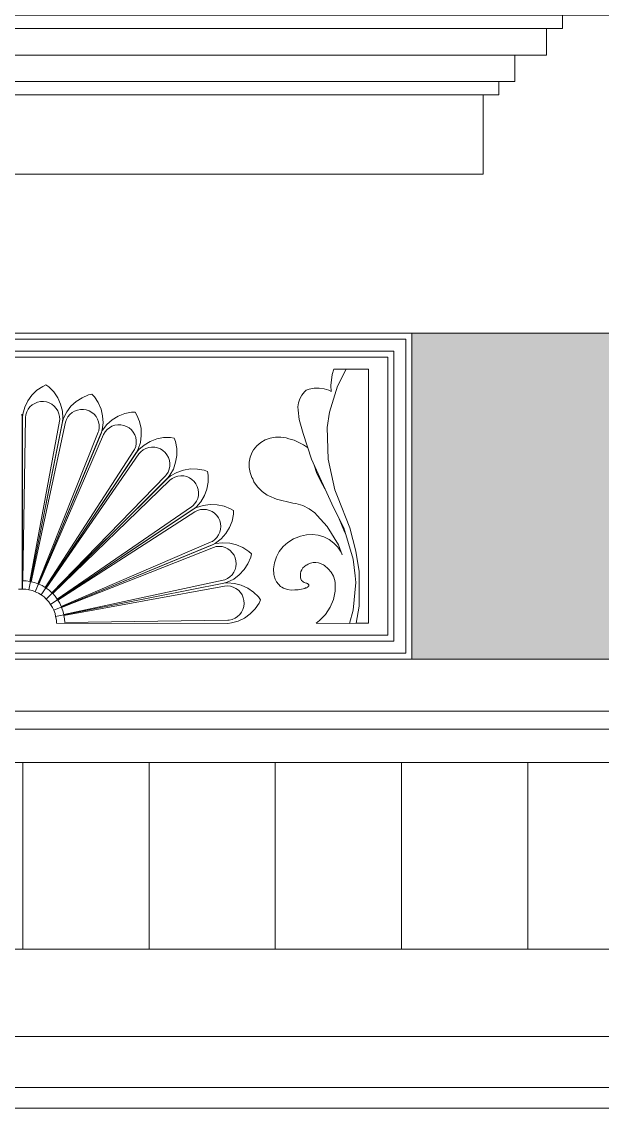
# Model space of a CAD drawing. Header units: millimetres. Extents: x 1177761 to 1329492, y 746793 to 827002.
# Drawn here: x 1238090 to 1238820, y 814990 to 816369 of the extents above; entities that cross this region are included whole.
import ezdxf

# ---------------------------------------------------------------- set-up
doc = ezdxf.new("R2010")
doc.units = ezdxf.units.MM
doc.layers.add('wall', color=5, linetype='Continuous', lineweight=30)

msp = doc.modelspace()

# ---------------------------------------------------------------- hatches: boundary and pattern name
at = {"layer": 'wall', "lineweight": 20, "ltscale": 2}
h = msp.add_hatch(dxfattribs=at)
h.set_pattern_fill('AR18', color=251, scale=20, style=0)
h.set_pattern_definition([(0, (-220131.96, 1390884.34), (100, 64), [192.5, -7.5]), (0, (-220231.96, 1390891.84), (100, 64), [192.5, -7.5]), (90, (-220131.96, 1390884.34), (-100, 64), [-71.5, 56.5]), (90, (-220139.46, 1390884.34), (-100, 64), [-71.5, 56.5])])
h.paths.add_polyline_path([(1236039.8, 817677.8), (1236002.3, 817677.8), (1236002.3, 817927.8), (1236039.8, 817927.8), (1236039.8, 817977.8), (1236002.3, 817977.8), (1236002.3, 818227.8), (1236039.8, 818227.8), (1236039.8, 818277.8), (1236002.3, 818277.8), (1236002.3, 818427.8), (1236077.3, 818427.8), (1236077.3, 818477.8), (1234662.5, 818477.8), (1234662.5, 816377.8), (1236002.3, 816377.8), (1236002.3, 816427.8), (1236039.8, 816427.8), (1236039.8, 816477.8), (1236002.3, 816477.8), (1236002.3, 816727.8), (1236039.8, 816727.8), (1236039.8, 816777.8), (1236002.3, 816777.8), (1236002.3, 817027.8), (1236039.8, 817027.8), (1236039.8, 817077.8), (1236002.3, 817077.8), (1236002.3, 817327.8), (1236039.8, 817327.8), (1236039.8, 817377.8), (1236002.3, 817377.8), (1236002.3, 817627.8), (1236039.8, 817627.8)])
h.paths.add_polyline_path([(1234662.5, 818477.8), (1234282.2, 818477.8), (1234282.2, 818427.8), (1234432.2, 818427.8), (1234432.2, 818277.8), (1234394.7, 818277.8), (1234394.7, 818227.8), (1234532.2, 818227.8), (1234532.2, 817977.8), (1234394.7, 817977.8), (1234394.7, 817927.8), (1234432.2, 817927.8), (1234432.2, 817677.8), (1234394.7, 817677.8), (1234394.7, 817627.8), (1234532.2, 817627.8), (1234532.2, 817377.8), (1234394.7, 817377.8), (1234394.7, 817327.8), (1234432.2, 817327.8), (1234432.2, 817077.8), (1234394.7, 817077.8), (1234394.7, 817027.8), (1234532.2, 817027.8), (1234532.2, 816777.8), (1234394.7, 816777.8), (1234394.7, 816727.8), (1234432.2, 816727.8), (1234432.2, 816477.8), (1234394.7, 816477.8), (1234394.7, 816427.8), (1234532.2, 816427.8), (1234532.2, 816377.8), (1234662.5, 816377.8)])
h.paths.add_polyline_path([(1236283.9, 815977.8), (1234662.5, 815977.8), (1234662.5, 815773.4, -0.10577), (1234618.5, 815567.8), (1236210, 815567.8, -0.248835)])
h.paths.add_polyline_path([(1234662.5, 815977.8), (1234432.2, 815977.8), (1234432.2, 815877.8), (1234394.7, 815877.8), (1234394.7, 815827.8), (1234532.2, 815827.8), (1234532.2, 815577.8), (1234282.4, 815577.8), (1234282.4, 815567.8), (1234618.5, 815567.8, 0.10577), (1234662.5, 815773.4)])
h.paths.add_polyline_path([(1236730.6, 815977.8), (1236382.1, 815977.8), (1236283.9, 815977.8, 0.248835), (1236210, 815567.8), (1236730.6, 815567.8)])
h.paths.add_polyline_path([(1236570.2, 816627.8), (1236670.2, 816627.8), (1236670.2, 816677.8), (1236645.2, 816677.8), (1236645.2, 816927.8), (1236670.2, 816927.8), (1236670.2, 816977.8), (1236570.2, 816977.8), (1236570.2, 817227.8), (1236670.2, 817227.8), (1236670.2, 817277.8), (1236645.2, 817277.8), (1236645.2, 817527.8), (1236670.2, 817527.8), (1236670.2, 817577.8), (1236570.2, 817577.8), (1236570.2, 817827.8), (1236670.2, 817827.8), (1236670.2, 817877.8), (1236645.2, 817877.8), (1236645.2, 818127.8), (1236670.2, 818127.8), (1236670.2, 818177.8), (1236570.2, 818177.8), (1236570.2, 818427.8), (1236720.2, 818427.8), (1236720.2, 818177.8), (1236720.2, 818127.8), (1236720.2, 817877.8), (1236720.2, 817827.8), (1236720.2, 817577.8), (1236720.2, 817527.8), (1236720.2, 817277.8), (1236720.2, 817227.8), (1236720.2, 816977.8), (1236720.2, 816927.8), (1236720.2, 816677.8), (1236720.2, 816627.8), (1236720.2, 816377.8), (1236745.4, 816377.8), (1236745.4, 816395), (1236745.4, 816395.5), (1236745.4, 818452.8), (1238595.4, 818452.8), (1238595.4, 816395.5), (1238595.4, 816395), (1238595.4, 816377.8), (1238620.5, 816377.8), (1238620.5, 816627.8), (1238620.5, 816677.8), (1238620.5, 816927.8), (1238620.5, 816977.8), (1238620.5, 817227.8), (1238620.5, 817277.8), (1238620.5, 817527.8), (1238620.5, 817577.8), (1238620.5, 817827.8), (1238620.5, 817877.8), (1238620.5, 818127.8), (1238620.5, 818177.8), (1238620.5, 818427.8), (1238770.5, 818427.8), (1238770.5, 818177.8), (1238670.5, 818177.8), (1238670.5, 818127.8), (1238695.5, 818127.8), (1238695.5, 817877.8), (1238670.5, 817877.8), (1238670.5, 817827.8), (1238770.5, 817827.8), (1238770.5, 817577.8), (1238670.5, 817577.8), (1238670.5, 817527.8), (1238695.5, 817527.8), (1238695.5, 817277.8), (1238670.5, 817277.8), (1238670.5, 817227.8), (1238770.5, 817227.8), (1238770.5, 816977.8), (1238670.5, 816977.8), (1238670.5, 816927.8), (1238695.5, 816927.8), (1238695.5, 816677.8), (1238670.5, 816677.8), (1238670.5, 816627.8), (1238770.5, 816627.8), (1238770.5, 816377.8), (1238870.2, 816377.8), (1238870.2, 816627.8), (1238970.2, 816627.8), (1238970.2, 816677.8), (1238945.2, 816677.8), (1238945.2, 816927.8), (1238970.2, 816927.8), (1238970.2, 816977.8), (1238870.2, 816977.8), (1238870.2, 817227.8), (1238970.2, 817227.8), (1238970.2, 817277.8), (1238945.2, 817277.8), (1238945.2, 817527.8), (1238970.2, 817527.8), (1238970.2, 817577.8), (1238870.2, 817577.8), (1238870.2, 817827.8), (1238970.2, 817827.8), (1238970.2, 817877.8), (1238945.2, 817877.8), (1238945.2, 818127.8), (1238970.2, 818127.8), (1238970.2, 818177.8), (1238870.2, 818177.8), (1238870.2, 818427.8), (1239020.2, 818427.8), (1239020.2, 818177.8), (1239020.2, 818127.8), (1239020.2, 817877.8), (1239020.2, 817827.8), (1239020.2, 817577.8), (1239020.2, 817527.8), (1239020.2, 817277.8), (1239020.2, 817227.8), (1239020.2, 816977.8), (1239020.2, 816927.8), (1239020.2, 816677.8), (1239020.2, 816627.8), (1239020.2, 816377.8), (1239045.2, 816377.8), (1239045.2, 816395), (1239045.2, 816395.5), (1239045.2, 818452.8), (1240895.2, 818452.8), (1240895.2, 816395.5), (1240895.2, 816395), (1240895.2, 816377.8), (1240920.5, 816377.8), (1240920.5, 816627.8), (1240920.5, 816677.8), (1240920.5, 816927.8), (1240920.5, 816977.8), (1240920.5, 817227.8), (1240920.5, 817277.8), (1240920.5, 817527.8), (1240920.5, 817577.8), (1240920.5, 817827.8), (1240920.5, 817877.8), (1240920.5, 818127.8), (1240920.5, 818177.8), (1240920.5, 818427.8), (1241070.5, 818427.8), (1241070.5, 818177.8), (1240970.5, 818177.8), (1240970.5, 818127.8), (1240995.5, 818127.8), (1240995.5, 817877.8), (1240970.5, 817877.8), (1240970.5, 817827.8), (1241070.5, 817827.8), (1241070.5, 817577.8), (1240970.5, 817577.8), (1240970.5, 817527.8), (1240995.5, 817527.8), (1240995.5, 817277.8), (1240970.5, 817277.8), (1240970.5, 817227.8), (1241070.5, 817227.8), (1241070.5, 816977.8), (1240970.5, 816977.8), (1240970.5, 816927.8), (1240995.5, 816927.8), (1240995.5, 816677.8), (1240970.5, 816677.8), (1240970.5, 816627.8), (1241070.5, 816627.8), (1241070.5, 816377.8), (1241380.2, 816377.8), (1241480.4, 816377.8), (1241480.4, 816627.8), (1241580.4, 816627.8), (1241580.4, 816677.8), (1241555.4, 816677.8), (1241555.4, 816927.8), (1241580.4, 816927.8), (1241580.4, 816977.8), (1241480.4, 816977.8), (1241480.4, 817227.8), (1241580.4, 817227.8), (1241580.4, 817277.8), (1241555.4, 817277.8), (1241555.4, 817527.8), (1241580.4, 817527.8), (1241580.4, 817577.8), (1241480.4, 817577.8), (1241480.4, 817827.8), (1241580.4, 817827.8), (1241580.4, 817877.8), (1241555.4, 817877.8), (1241555.4, 818127.8), (1241580.4, 818127.8), (1241580.4, 818177.8), (1241480.4, 818177.8), (1241480.4, 818427.8), (1241630.4, 818427.8), (1241630.4, 818177.8), (1241630.4, 818127.8), (1241630.4, 817877.8), (1241630.4, 817827.8), (1241630.4, 817577.8), (1241630.4, 817527.8), (1241630.4, 817277.8), (1241630.4, 817227.8), (1241630.4, 816977.8), (1241630.4, 816927.8), (1241630.4, 816677.8), (1241630.4, 816627.8), (1241630.4, 816378), (1241660.4, 816378), (1241660.4, 818452.8), (1242730.5, 818452.8), (1242730.5, 816378), (1242760.9, 816378), (1242760.9, 816627.8), (1242760.9, 816677.8), (1242760.9, 816927.8), (1242760.9, 816977.8), (1242760.9, 817227.8), (1242760.9, 817277.8), (1242760.9, 817527.8), (1242760.9, 817577.8), (1242760.9, 817827.8), (1242760.9, 817877.8), (1242760.9, 818127.8), (1242760.9, 818177.8), (1242760.9, 818427.8), (1242910.9, 818427.8), (1242910.9, 818177.8), (1242810.9, 818177.8), (1242810.9, 818127.8), (1242835.9, 818127.8), (1242835.9, 817877.8), (1242810.9, 817877.8), (1242810.9, 817827.8), (1242910.9, 817827.8), (1242910.9, 817577.8), (1242810.9, 817577.8), (1242810.9, 817527.8), (1242835.9, 817527.8), (1242835.9, 817277.8), (1242810.9, 817277.8), (1242810.9, 817227.8), (1242910.9, 817227.8), (1242910.9, 816977.8), (1242810.9, 816977.8), (1242810.9, 816927.8), (1242835.9, 816927.8), (1242835.9, 816677.8), (1242810.9, 816677.8), (1242810.9, 816627.8), (1242910.9, 816627.8), (1242910.9, 816377.8), (1243279.6, 816377.8), (1243279.6, 816627.8), (1243297.3, 816627.8), (1243297.3, 816677.8), (1243279.6, 816677.8), (1243279.6, 816927.8), (1243297.3, 816927.8), (1243297.3, 816977.8), (1243279.6, 816977.8), (1243279.6, 817227.8), (1243297.3, 817227.8), (1243297.3, 817277.8), (1243279.6, 817277.8), (1243279.6, 817527.8), (1243297.3, 817527.8), (1243297.3, 817577.8), (1243279.6, 817577.8), (1243279.6, 817827.8), (1243297.3, 817827.8), (1243297.3, 817877.8), (1243279.6, 817877.8), (1243279.6, 818127.8), (1243297.3, 818127.8), (1243297.3, 818177.8), (1243279.6, 818177.8), (1243279.6, 818427.8), (1243300.1, 818427.8), (1243300.1, 818477.8), (1243259, 818477.8), (1242910.9, 818477.8), (1241480.4, 818477.8), (1241070.5, 818477.8), (1238870.2, 818477.8), (1238770.5, 818477.8), (1236570.2, 818477.8), (1236077.3, 818477.8), (1236077.3, 818427.8), (1236227.3, 818427.8), (1236227.3, 818277.8), (1236189.8, 818277.8), (1236189.8, 818227.8), (1236327.3, 818227.8), (1236327.3, 817977.8), (1236189.8, 817977.8), (1236189.8, 817927.8), (1236227.3, 817927.8), (1236227.3, 817677.8), (1236189.8, 817677.8), (1236189.8, 817627.8), (1236327.3, 817627.8), (1236327.3, 817377.8), (1236189.8, 817377.8), (1236189.8, 817327.8), (1236227.3, 817327.8), (1236227.3, 817077.8), (1236189.8, 817077.8), (1236189.8, 817027.8), (1236327.3, 817027.8), (1236327.3, 816777.8), (1236189.8, 816777.8), (1236189.8, 816727.8), (1236227.3, 816727.8), (1236227.3, 816477.8), (1236189.8, 816477.8), (1236189.8, 816427.8), (1236327, 816427.8), (1236327, 816377.8), (1236570.2, 816377.8)])
h.paths.add_polyline_path([(1238851.7, 815977.8), (1238580.6, 815977.8), (1238580.6, 815567.8), (1238925.5, 815567.8, 0.248835)])
h.paths.add_polyline_path([(1239020.7, 815977.8), (1238851.7, 815977.8, -0.248835), (1238925.5, 815567.8), (1239020.7, 815567.8)])
h.paths.add_polyline_path([(1243350.4, 815977.8), (1243279.7, 815977.8), (1241358.4, 815977.8), (1240870.7, 815977.8), (1240870.7, 815567.8), (1243279.8, 815567.8), (1243350.4, 815567.8)])
at = {"layer": 'wall', "lineweight": 20, "ltscale": 50}
h = msp.add_hatch(dxfattribs=at)
h.set_pattern_fill('ANSI31', color=250, scale=50, angle=45, style=0)
edge = h.paths.add_edge_path()
edge.add_line((1234185, 816177.8), (1234185, 816271.7))
edge.add_line((1234185, 816271.7), (1229618.3, 815202.8))
edge.add_line((1229618.3, 815202.8), (1244018.2, 815202.8))
edge.add_line((1244018.2, 815202.8), (1243358.8, 815437.6))
edge.add_line((1243358.8, 815437.6), (1234282.4, 815437.6))
edge.add_line((1234282.4, 815437.6), (1234282.4, 815479.6))
edge.add_line((1234282.4, 815479.6), (1234270.6, 815479.6))
edge.add_line((1234270.6, 815479.6), (1234270.6, 815502.2))
edge.add_arc((1234272.8, 815532.8), 30.6, 207.6962, 265.7798, ccw=False)
edge.add_line((1234245.7, 815518.5), (1234237.7, 815533.8))
edge.add_arc((1234206.5, 815514.4), 36.7, 31.8583, 79.6449)
edge.add_line((1234213.1, 815550.5), (1234213.1, 815567.8))
edge.add_line((1234213.1, 815567.8), (1234282.4, 815567.8))
edge.add_line((1234282.4, 815567.8), (1234282.4, 815577.8))
edge.add_line((1234282.4, 815577.8), (1234207.2, 815577.8))
edge.add_line((1234207.2, 815577.8), (1234207.2, 815827.8))
edge.add_line((1234207.2, 815827.8), (1234244.7, 815827.8))
edge.add_line((1234244.7, 815827.8), (1234244.7, 815877.8))
edge.add_line((1234244.7, 815877.8), (1234207.2, 815877.8))
edge.add_line((1234207.2, 815877.8), (1234207.2, 816127.8))
edge.add_line((1234207.2, 816127.8), (1234244.7, 816127.8))
edge.add_line((1234244.7, 816127.8), (1234244.7, 816177.8))
edge.add_line((1234244.7, 816177.8), (1234185, 816177.8))

# ---------------------------------------------------------------- linework, layer by layer
at = {"layer": 'wall', "color": 250, "linetype": 'ByBlock', "lineweight": 20}
for p, q in [((1238580.6, 815977.8), (1238580.6, 815567.8)), ((1236738.1, 815970.3), (1238573.1, 815970.3)), ((1238573.1, 815970.3), (1238573.1, 815575.3)), ((1238558.1, 815955.3), (1236753.1, 815955.3)), ((1238550.6, 815947.8), (1236760.6, 815947.8)), ((1238550.6, 815597.8), (1238550.6, 815947.8)), ((1238558.1, 815590.3), (1238558.1, 815955.3)), ((1238482.5, 815932.8), (1238480.4, 815926.1)), ((1238497.9, 815932.8), (1238482.5, 815932.8)), ((1238497.9, 815932.8), (1238487.1, 815911.2)), ((1238526, 815932.8), (1238497.9, 815932.8)), ((1238526, 815612.9), (1238526, 815932.8)), ((1238480.4, 815926.1), (1238478.7, 815912.2)), ((1238108.9, 815906), (1238102.6, 815899.8)), ((1238116.2, 815911), (1238108.9, 815906)), ((1238120.2, 815912.8), (1238116.2, 815911)), ((1238123.9, 815910.2), (1238120.2, 815912.8)), ((1238130.1, 815903.9), (1238123.9, 815910.2)), ((1238135.1, 815896.6), (1238130.1, 815903.9)), ((1238445.5, 815904.3), (1238442.2, 815900.1)), ((1238447.5, 815906.1), (1238445.5, 815904.3)), ((1238451.5, 815907.6), (1238447.5, 815906.1)), ((1238457.7, 815908.8), (1238451.5, 815907.6)), ((1238464.1, 815908.9), (1238457.7, 815908.8)), ((1238470.3, 815908), (1238464.1, 815908.9)), ((1238476.3, 815906.1), (1238470.3, 815908)), ((1238479.1, 815904.6), (1238476.3, 815906.1)), ((1238487.1, 815911.2), (1238476.9, 815878.7)), ((1238478.7, 815912.2), (1238479.1, 815904.6)), ((1238097.4, 815892.6), (1238093.6, 815884.6)), ((1238102.6, 815899.8), (1238097.4, 815892.6)), ((1238106.2, 815889.6), (1238103, 815887.6)), ((1238109.7, 815891.1), (1238106.2, 815889.6)), ((1238113.4, 815891.8), (1238109.7, 815891.1)), ((1238117.2, 815892), (1238113.4, 815891.8)), ((1238120.9, 815891.4), (1238117.2, 815892)), ((1238124.5, 815890.3), (1238120.9, 815891.4)), ((1238127.8, 815888.5), (1238124.5, 815890.3)), ((1238130.8, 815886.2), (1238127.8, 815888.5)), ((1238138.8, 815888.5), (1238135.1, 815896.6)), ((1238141, 815879.9), (1238138.8, 815888.5)), ((1238158.3, 815891.9), (1238151.8, 815885.9)), ((1238165.7, 815896.7), (1238158.3, 815891.9)), ((1238173.9, 815900.2), (1238165.7, 815896.7)), ((1238178.2, 815901.2), (1238173.9, 815900.2)), ((1238181.2, 815898), (1238178.2, 815901.2)), ((1238186.1, 815890.6), (1238181.2, 815898)), ((1238189.6, 815882.4), (1238186.1, 815890.6)), ((1238438.1, 815890.4), (1238437.4, 815885.2)), ((1238439.7, 815895.4), (1238438.1, 815890.4)), ((1238442.2, 815900.1), (1238439.7, 815895.4)), ((1238089.9, 815876.1), (1238090.3, 815871.6)), ((1238091.2, 815876.1), (1238090.7, 815871.6)), ((1238093.6, 815884.6), (1238091.2, 815876.1)), ((1238094.9, 815875.2), (1238094.5, 815871.6)), ((1238096.1, 815878.8), (1238094.9, 815875.2)), ((1238097.9, 815882.2), (1238096.1, 815878.8)), ((1238100.2, 815885.1), (1238097.9, 815882.2)), ((1238103, 815887.6), (1238100.2, 815885.1)), ((1238133.3, 815883.3), (1238130.8, 815886.2)), ((1238135.3, 815880.1), (1238133.3, 815883.3)), ((1238136.7, 815876.6), (1238135.3, 815880.1)), ((1238137.5, 815873), (1238136.7, 815876.6)), ((1238141.7, 815871.1), (1238141, 815879.9)), ((1238146.5, 815878.8), (1238142.5, 815870.9)), ((1238151.8, 815885.9), (1238146.5, 815878.8)), ((1238150.3, 815875.5), (1238147.9, 815872.6)), ((1238153.1, 815878), (1238150.3, 815875.5)), ((1238156.4, 815879.9), (1238153.1, 815878)), ((1238159.9, 815881.2), (1238156.4, 815879.9)), ((1238163.6, 815881.9), (1238159.9, 815881.2)), ((1238167.4, 815882), (1238163.6, 815881.9)), ((1238171.1, 815881.4), (1238167.4, 815882)), ((1238174.7, 815880.1), (1238171.1, 815881.4)), ((1238178, 815878.3), (1238174.7, 815880.1)), ((1238180.9, 815875.9), (1238178, 815878.3)), ((1238183.3, 815873), (1238180.9, 815875.9)), ((1238191.6, 815873.8), (1238189.6, 815882.4)), ((1238219.4, 815876.7), (1238211.2, 815873.4)), ((1238228.1, 815878.5), (1238219.4, 815876.7)), ((1238232.5, 815878.7), (1238228.1, 815878.5)), ((1238234.8, 815874.9), (1238232.5, 815878.7)), ((1238238.2, 815866.7), (1238234.8, 815874.9)), ((1238437.4, 815885.2), (1238437.7, 815881.1)), ((1238437.7, 815881.1), (1238438.8, 815869.2)), ((1238476.9, 815878.7), (1238474, 815859.1)), ((1238090.3, 815871.6), (1238090.7, 815655.9)), ((1238090.7, 815871.6), (1238090.4, 815655.9)), ((1238094.5, 815871.6), (1238091.2, 815666.4)), ((1238098.8, 815655.1), (1238141.2, 815866.6)), ((1238141.2, 815866.5), (1238098.8, 815655.1)), ((1238100.1, 815665.6), (1238137.4, 815867.3)), ((1238144.9, 815865.8), (1238101.6, 815665.2)), ((1238137.4, 815867.3), (1238137.6, 815869.2)), ((1238137.6, 815869.2), (1238137.5, 815873)), ((1238141.2, 815866.6), (1238141.7, 815871.1)), ((1238142.5, 815870.9), (1238141.2, 815866.5)), ((1238146, 815869.3), (1238144.9, 815865.8)), ((1238147.9, 815872.6), (1238146, 815869.3)), ((1238185.3, 815869.8), (1238183.3, 815873)), ((1238186.6, 815866.2), (1238185.3, 815869.8)), ((1238187.3, 815862.5), (1238186.6, 815866.2)), ((1238187.3, 815858.8), (1238187.3, 815862.5)), ((1238191.1, 815856.1), (1238192.1, 815864.9)), ((1238192.1, 815864.9), (1238191.6, 815873.8)), ((1238197.1, 815862.8), (1238191.6, 815855.9)), ((1238203.7, 815868.7), (1238197.1, 815862.8)), ((1238203.4, 815860.8), (1238200.1, 815858.9)), ((1238206.9, 815862), (1238203.4, 815860.8)), ((1238211.2, 815873.4), (1238203.7, 815868.7)), ((1238210.7, 815862.6), (1238206.9, 815862)), ((1238214.4, 815862.6), (1238210.7, 815862.6)), ((1238218.1, 815861.9), (1238214.4, 815862.6)), ((1238221.7, 815860.6), (1238218.1, 815861.9)), ((1238224.9, 815858.7), (1238221.7, 815860.6)), ((1238240, 815858), (1238238.2, 815866.7)), ((1238438.8, 815869.2), (1238443.9, 815851.6)), ((1238106.8, 815652.6), (1238189.8, 815851.8)), ((1238189.5, 815851.8), (1238106.8, 815652.6)), ((1238110.1, 815662.6), (1238186.1, 815853.3)), ((1238192.9, 815850.4), (1238111.5, 815662.1)), ((1238186.1, 815853.3), (1238186.7, 815855)), ((1238186.7, 815855), (1238187.3, 815858.8)), ((1238191.6, 815855.9), (1238189.5, 815851.8)), ((1238189.8, 815851.8), (1238191.1, 815856.1)), ((1238194.7, 815853.6), (1238192.9, 815850.4)), ((1238197.2, 815856.5), (1238194.7, 815853.6)), ((1238200.1, 815858.9), (1238197.2, 815856.5)), ((1238227.8, 815856.2), (1238224.9, 815858.7)), ((1238230.2, 815853.3), (1238227.8, 815856.2)), ((1238232.1, 815850), (1238230.2, 815853.3)), ((1238233.3, 815846.5), (1238232.1, 815850)), ((1238239.1, 815840.4), (1238240.3, 815849.2)), ((1238240.3, 815849.2), (1238240, 815858)), ((1238277.2, 815846.6), (1238268.4, 815846.5)), ((1238281.6, 815845.9), (1238277.2, 815846.6)), ((1238409.2, 815847.1), (1238402.6, 815845.9)), ((1238416, 815847.2), (1238409.2, 815847.1)), ((1238422.6, 815846.1), (1238416, 815847.2)), ((1238443.9, 815851.6), (1238454.2, 815819.3)), ((1238474, 815859.1), (1238475.2, 815819.4)), ((1238231.9, 815831.7), (1238233.2, 815835.3)), ((1238233.2, 815835.3), (1238233.9, 815839)), ((1238233.9, 815842.8), (1238233.3, 815846.5)), ((1238233.9, 815839), (1238233.9, 815842.8)), ((1238236.3, 815831.9), (1238239.1, 815840.4)), ((1238243.8, 815837.2), (1238237.1, 815831.4)), ((1238246, 815832.8), (1238242.7, 815831)), ((1238251.4, 815841.7), (1238243.8, 815837.2)), ((1238249.6, 815834), (1238246, 815832.8)), ((1238253.3, 815834.5), (1238249.6, 815834)), ((1238259.7, 815844.9), (1238251.4, 815841.7)), ((1238257.1, 815834.4), (1238253.3, 815834.5)), ((1238260.8, 815833.6), (1238257.1, 815834.4)), ((1238268.4, 815846.5), (1238259.7, 815844.9)), ((1238264.3, 815832.2), (1238260.8, 815833.6)), ((1238283.2, 815841.7), (1238281.6, 815845.9)), ((1238284.8, 815833), (1238283.2, 815841.7)), ((1238285, 815824.2), (1238284.8, 815833)), ((1238385.5, 815836), (1238381.3, 815831)), ((1238390.5, 815840.3), (1238385.5, 815836)), ((1238396.3, 815843.6), (1238390.5, 815840.3)), ((1238402.6, 815845.9), (1238396.3, 815843.6)), ((1238425.8, 815845.1), (1238422.6, 815846.1)), ((1238432.6, 815843.1), (1238425.8, 815845.1)), ((1238444.5, 815837.4), (1238432.6, 815843.1)), ((1238449.5, 815833.9), (1238444.5, 815837.4)), ((1238114.2, 815648.7), (1238234.3, 815828)), ((1238234.2, 815827.9), (1238114.2, 815648.7)), ((1238119.4, 815657.9), (1238230.9, 815830.1)), ((1238237.3, 815825.9), (1238120.7, 815657)), ((1238230.9, 815830.1), (1238231.9, 815831.7)), ((1238237.1, 815831.4), (1238234.2, 815827.9)), ((1238234.3, 815828), (1238236.3, 815831.9)), ((1238239.7, 815828.7), (1238237.3, 815825.9)), ((1238242.7, 815831), (1238239.7, 815828.7)), ((1238267.5, 815830.2), (1238264.3, 815832.2)), ((1238270.3, 815827.7), (1238267.5, 815830.2)), ((1238272.6, 815824.8), (1238270.3, 815827.7)), ((1238274.4, 815821.4), (1238272.6, 815824.8)), ((1238275.6, 815817.9), (1238274.4, 815821.4)), ((1238283.5, 815815.4), (1238285, 815824.2)), ((1238377.2, 815822), (1238376, 815815.5)), ((1238379.6, 815828.1), (1238377.2, 815822)), ((1238381.3, 815831), (1238379.6, 815828.1)), ((1238454.2, 815819.3), (1238482, 815758.4)), ((1238475.2, 815819.4), (1238483.6, 815780.6)), ((1238273.9, 815803.2), (1238275.3, 815806.7)), ((1238275.3, 815806.7), (1238276, 815810.4)), ((1238276.2, 815814.1), (1238275.6, 815817.9)), ((1238276, 815810.4), (1238276.2, 815814.1)), ((1238276.3, 815799.3), (1238280.6, 815807)), ((1238280.6, 815807), (1238283.5, 815815.4)), ((1238293.2, 815805.7), (1238284.9, 815802.7)), ((1238302, 815807.1), (1238293.2, 815805.7)), ((1238310.8, 815807), (1238302, 815807.1)), ((1238319.5, 815805.4), (1238310.8, 815807)), ((1238323.7, 815803.8), (1238319.5, 815805.4)), ((1238376, 815815.5), (1238375.9, 815808.9)), ((1238375.9, 815808.9), (1238377.1, 815802.4)), ((1238461.2, 815801.5), (1238457.6, 815811.8)), ((1238120.8, 815643.3), (1238273.5, 815795.8)), ((1238273.6, 815795.5), (1238120.8, 815643.3)), ((1238127.6, 815651.3), (1238270.6, 815798.5)), ((1238276.3, 815792.9), (1238128.8, 815650.2)), ((1238270.6, 815798.5), (1238271.9, 815800)), ((1238271.9, 815800), (1238273.9, 815803.2)), ((1238273.5, 815795.8), (1238276.3, 815799.3)), ((1238277.2, 815798.4), (1238273.6, 815795.5)), ((1238279.2, 815795.1), (1238276.3, 815792.9)), ((1238284.9, 815802.7), (1238277.2, 815798.4)), ((1238282.5, 815796.9), (1238279.2, 815795.1)), ((1238286.2, 815798), (1238282.5, 815796.9)), ((1238289.9, 815798.4), (1238286.2, 815798)), ((1238293.7, 815798.2), (1238289.9, 815798.4)), ((1238297.4, 815797.4), (1238293.7, 815798.2)), ((1238300.8, 815795.9), (1238297.4, 815797.4)), ((1238304, 815793.8), (1238300.8, 815795.9)), ((1238306.7, 815791.2), (1238304, 815793.8)), ((1238324.4, 815799.4), (1238323.7, 815803.8)), ((1238324.3, 815790.6), (1238324.4, 815799.4)), ((1238377.1, 815802.4), (1238379.4, 815796.2)), ((1238379.4, 815796.2), (1238380.4, 815794.6)), ((1238380.4, 815794.6), (1238382, 815791)), ((1238468.1, 815787.7), (1238461.2, 815801.5)), ((1238309, 815788.2), (1238306.7, 815791.2)), ((1238310.7, 815784.9), (1238309, 815788.2)), ((1238311.8, 815781.2), (1238310.7, 815784.9)), ((1238312.3, 815777.5), (1238311.8, 815781.2)), ((1238319.6, 815773.5), (1238322.7, 815781.8)), ((1238322.7, 815781.8), (1238324.3, 815790.6)), ((1238382, 815791), (1238386.5, 815784.5)), ((1238386.5, 815784.5), (1238392.2, 815778.8)), ((1238392.2, 815778.8), (1238398.7, 815774.2)), ((1238471.3, 815781.9), (1238468.1, 815787.7)), ((1238483.6, 815780.6), (1238487.3, 815772.3)), ((1238307.7, 815763.4), (1238309.7, 815766.6)), ((1238309.3, 815759.1), (1238315.1, 815765.9)), ((1238309.7, 815766.6), (1238311.2, 815770.1)), ((1238311.2, 815770.1), (1238312.1, 815773.7)), ((1238312.1, 815773.7), (1238312.3, 815777.5)), ((1238315.1, 815765.9), (1238319.6, 815773.5)), ((1238398.7, 815774.2), (1238400.7, 815773.3)), ((1238400.7, 815773.3), (1238410.4, 815768.9)), ((1238410.4, 815768.9), (1238431.1, 815764)), ((1238431.1, 815764), (1238434.7, 815763.6)), ((1238487.3, 815772.3), (1238502.7, 815733.1)), ((1238305.7, 815756.3), (1238126.1, 815636.7)), ((1238126.1, 815636.7), (1238305.9, 815756.3)), ((1238134.5, 815643.2), (1238303.6, 815759.5)), ((1238307.8, 815753.2), (1238135.3, 815641.9)), ((1238303.6, 815759.5), (1238305.1, 815760.7)), ((1238305.1, 815760.7), (1238307.7, 815763.4)), ((1238309.8, 815758.4), (1238305.7, 815756.3)), ((1238305.9, 815756.3), (1238309.3, 815759.1)), ((1238311.1, 815754.8), (1238307.8, 815753.2)), ((1238318.2, 815761.2), (1238309.8, 815758.4)), ((1238314.7, 815755.9), (1238311.1, 815754.8)), ((1238318.5, 815756.2), (1238314.7, 815755.9)), ((1238326.9, 815762.4), (1238318.2, 815761.2)), ((1238322.3, 815755.9), (1238318.5, 815756.2)), ((1238325.9, 815755), (1238322.3, 815755.9)), ((1238329.4, 815753.5), (1238325.9, 815755)), ((1238335.8, 815762.1), (1238326.9, 815762.4)), ((1238332.5, 815751.3), (1238329.4, 815753.5)), ((1238335.2, 815748.7), (1238332.5, 815751.3)), ((1238344.5, 815760.3), (1238335.8, 815762.1)), ((1238352.7, 815757), (1238344.5, 815760.3)), ((1238356.4, 815754.7), (1238352.7, 815757)), ((1238354.5, 815741.5), (1238356.3, 815750.2)), ((1238356.3, 815750.2), (1238356.4, 815754.7)), ((1238434.7, 815763.6), (1238443.3, 815761)), ((1238443.3, 815761), (1238451.3, 815757)), ((1238451.3, 815757), (1238458.5, 815751.8)), ((1238458.5, 815751.8), (1238461.5, 815748.6)), ((1238482, 815758.4), (1238494.9, 815733.1)), ((1238337.4, 815745.6), (1238335.2, 815748.7)), ((1238339, 815742.2), (1238337.4, 815745.6)), ((1238340, 815738.6), (1238339, 815742.2)), ((1238340.4, 815734.8), (1238340, 815738.6)), ((1238351.2, 815733.3), (1238354.5, 815741.5)), ((1238461.5, 815748.6), (1238474, 815734.7)), ((1238495.1, 815730.1), (1238489.1, 815744.4)), ((1238335.5, 815720.9), (1238337.6, 815724)), ((1238337.6, 815724), (1238339.2, 815727.4)), ((1238339.2, 815727.4), (1238340.1, 815731.1)), ((1238340.1, 815731.1), (1238340.4, 815734.8)), ((1238340.6, 815719.1), (1238346.5, 815725.8)), ((1238346.5, 815725.8), (1238351.2, 815733.3)), ((1238440.7, 815722.7), (1238435.3, 815720.5)), ((1238448, 815724.2), (1238440.7, 815722.7)), ((1238455.5, 815724.6), (1238448, 815724.2)), ((1238462.9, 815723.6), (1238455.5, 815724.6)), ((1238470, 815721.5), (1238462.9, 815723.6)), ((1238474, 815734.7), (1238488.2, 815711.6)), ((1238494.9, 815733.1), (1238506.9, 815693.4)), ((1238496.9, 815726.4), (1238495.1, 815730.1)), ((1238502.7, 815733.1), (1238510.2, 815703.7)), ((1238329.5, 815711.8), (1238130.1, 815629.3)), ((1238130.1, 815629.3), (1238329.7, 815711.6)), ((1238139.5, 815634.1), (1238328.1, 815715.2)), ((1238328.1, 815715.2), (1238329.8, 815716)), ((1238333.8, 815713.1), (1238329.5, 815711.8)), ((1238329.7, 815711.6), (1238333.6, 815713.7)), ((1238329.8, 815716), (1238332.9, 815718.2)), ((1238334.5, 815709.3), (1238330.9, 815708.3)), ((1238332.9, 815718.2), (1238335.5, 815720.9)), ((1238333.6, 815713.7), (1238340.6, 815719.1)), ((1238342.6, 815714.2), (1238333.8, 815713.1)), ((1238338.2, 815709.6), (1238334.5, 815709.3)), ((1238342, 815709.3), (1238338.2, 815709.6)), ((1238345.6, 815708.3), (1238342, 815709.3)), ((1238351.5, 815713.7), (1238342.6, 815714.2)), ((1238360.1, 815711.7), (1238351.5, 815713.7)), ((1238368.2, 815708.2), (1238360.1, 815711.7)), ((1238418.8, 815709.5), (1238413.9, 815703.3)), ((1238424.8, 815714.7), (1238418.8, 815709.5)), ((1238431.6, 815719), (1238424.8, 815714.7)), ((1238435.3, 815720.5), (1238431.6, 815719)), ((1238476.7, 815718.2), (1238470, 815721.5)), ((1238482.6, 815713.8), (1238476.7, 815718.2)), ((1238487.7, 815708.5), (1238482.6, 815713.8)), ((1238488.2, 815711.6), (1238493.1, 815699.1)), ((1238330.9, 815708.3), (1238140.1, 815632.7)), ((1238349, 815706.6), (1238345.6, 815708.3)), ((1238352.1, 815704.4), (1238349, 815706.6)), ((1238354.8, 815701.7), (1238352.1, 815704.4)), ((1238356.9, 815698.6), (1238354.8, 815701.7)), ((1238358.5, 815695.2), (1238356.9, 815698.6)), ((1238359.4, 815691.6), (1238358.5, 815695.2)), ((1238375.7, 815703.4), (1238368.2, 815708.2)), ((1238374.4, 815687.9), (1238377.9, 815696)), ((1238378.9, 815700.4), (1238375.7, 815703.4)), ((1238377.9, 815696), (1238378.9, 815700.4)), ((1238410.2, 815696.3), (1238407.8, 815688.9)), ((1238413.9, 815703.3), (1238410.2, 815696.3)), ((1238491.7, 815702.4), (1238487.7, 815708.5)), ((1238493.1, 815699.1), (1238491.7, 815702.4)), ((1238510.2, 815703.7), (1238514.4, 815678.2)), ((1238358.3, 815680.4), (1238359.3, 815684)), ((1238359.3, 815684), (1238359.7, 815687.8)), ((1238359.7, 815687.8), (1238359.4, 815691.6)), ((1238369.6, 815680.4), (1238374.4, 815687.9)), ((1238407.8, 815688.9), (1238406.7, 815681.2)), ((1238406.7, 815681.2), (1238407.2, 815674.3)), ((1238442.2, 815680.3), (1238443.6, 815682.5)), ((1238443.6, 815682.5), (1238445.5, 815684.4)), ((1238445.5, 815684.4), (1238447.7, 815686)), ((1238447.7, 815686), (1238448.9, 815686.5)), ((1238448.9, 815686.5), (1238450.1, 815687.3)), ((1238450.1, 815687.3), (1238453.2, 815688.5)), ((1238453.2, 815688.5), (1238456.5, 815689.2)), ((1238456.5, 815689.2), (1238459.9, 815689.3)), ((1238459.9, 815689.3), (1238463.2, 815688.9)), ((1238463.2, 815688.9), (1238466.4, 815687.9)), ((1238466.4, 815687.9), (1238469.4, 815686.4)), ((1238469.4, 815686.4), (1238470.7, 815685.4)), ((1238470.7, 815685.4), (1238470.9, 815685.4)), ((1238470.9, 815685.4), (1238475.4, 815681.6)), ((1238475.4, 815681.6), (1238479.1, 815677.1)), ((1238506.9, 815693.3), (1238506.8, 815693.6)), ((1238506.9, 815693.4), (1238509.3, 815672.8)), ((1238343.4, 815667.1), (1238345.3, 815667.6)), ((1238345.3, 815667.6), (1238348.7, 815669.1)), ((1238348.5, 815664.6), (1238356.5, 815668.6)), ((1238348.7, 815669.1), (1238351.8, 815671.3)), ((1238351.8, 815671.3), (1238354.5, 815673.9)), ((1238354.5, 815673.9), (1238356.7, 815677)), ((1238356.5, 815668.6), (1238363.5, 815673.9)), ((1238356.7, 815677), (1238358.3, 815680.4)), ((1238363.5, 815673.9), (1238369.6, 815680.4)), ((1238407.2, 815674.3), (1238407.4, 815672.4)), ((1238407.4, 815672.4), (1238408.5, 815668.6)), ((1238408.5, 815668.6), (1238410.3, 815665.1)), ((1238440.4, 815672.7), (1238440.5, 815675.4)), ((1238440.7, 815670.2), (1238440.4, 815672.7)), ((1238440.5, 815675.4), (1238441.1, 815677.9)), ((1238441.5, 815667.7), (1238440.7, 815670.2)), ((1238441.1, 815677.9), (1238442.2, 815680.3)), ((1238441.6, 815667.5), (1238441.5, 815667.7)), ((1238442, 815666.9), (1238441.6, 815667.5)), ((1238479.1, 815677.1), (1238482, 815672)), ((1238482, 815672), (1238483.9, 815666.6)), ((1238509.3, 815672.8), (1238510.3, 815664.1)), ((1238514.4, 815678.2), (1238514.3, 815634.6)), ((1238090.7, 815655.9), (1238086, 815655.8)), ((1238090.4, 815655.9), (1238095.1, 815655.8)), ((1238091.2, 815666.4), (1238095.4, 815666.4)), ((1238095.1, 815655.8), (1238098.8, 815655.1)), ((1238095.4, 815666.4), (1238100.1, 815665.6)), ((1238098.8, 815655.1), (1238103.4, 815654.1)), ((1238101.6, 815665.2), (1238105.8, 815664.4)), ((1238103.4, 815654.1), (1238106.8, 815652.6)), ((1238105.8, 815664.4), (1238110.1, 815662.6)), ((1238111.5, 815662.1), (1238115.5, 815660.4)), ((1238115.5, 815660.4), (1238119.4, 815657.9)), ((1238120.7, 815657), (1238124.3, 815654.6)), ((1238124.3, 815654.6), (1238127.6, 815651.3)), ((1238344.2, 815663.3), (1238132.5, 815621.3)), ((1238132.5, 815621.3), (1238344.3, 815663.3)), ((1238142.7, 815624.1), (1238343.4, 815667.1)), ((1238344.9, 815659.6), (1238143, 815622.6)), ((1238348.7, 815663.7), (1238344.2, 815663.3)), ((1238344.3, 815663.3), (1238348.5, 815664.6)), ((1238348.6, 815659.9), (1238344.9, 815659.6)), ((1238352.3, 815659.5), (1238348.6, 815659.9)), ((1238357.5, 815663.1), (1238348.7, 815663.7)), ((1238356, 815658.4), (1238352.3, 815659.5)), ((1238359.3, 815656.7), (1238356, 815658.4)), ((1238366.1, 815660.9), (1238357.5, 815663.1)), ((1238362.4, 815654.4), (1238359.3, 815656.7)), ((1238364.9, 815651.7), (1238362.4, 815654.4)), ((1238374.2, 815657.2), (1238366.1, 815660.9)), ((1238381.5, 815652.2), (1238374.2, 815657.2)), ((1238410.3, 815665.1), (1238412.7, 815662)), ((1238412.7, 815662), (1238415.6, 815659.3)), ((1238415.6, 815659.3), (1238417.1, 815658.4)), ((1238417.1, 815658.4), (1238419.3, 815657.2)), ((1238419.3, 815657.2), (1238424, 815655.5)), ((1238424, 815655.5), (1238429, 815654.7)), ((1238429, 815654.7), (1238433.6, 815654.8)), ((1238433.6, 815654.8), (1238437.8, 815655)), ((1238437.8, 815655), (1238446.1, 815656.8)), ((1238442.9, 815665.8), (1238442, 815666.9)), ((1238444, 815664.9), (1238442.9, 815665.8)), ((1238445.2, 815664.2), (1238444, 815664.9)), ((1238446.6, 815663.7), (1238445.2, 815664.2)), ((1238446.1, 815656.8), (1238447, 815657.3)), ((1238447.6, 815663.5), (1238446.6, 815663.7)), ((1238447, 815657.3), (1238447.5, 815657.4)), ((1238447.5, 815657.4), (1238448.4, 815657.7)), ((1238447.9, 815663.4), (1238447.6, 815663.5)), ((1238448.7, 815663.2), (1238447.9, 815663.4)), ((1238448.4, 815657.7), (1238449.2, 815658.1)), ((1238449.4, 815662.8), (1238448.7, 815663.2)), ((1238449.2, 815658.1), (1238449.9, 815658.7)), ((1238450.1, 815662.3), (1238449.4, 815662.8)), ((1238449.9, 815658.7), (1238450.5, 815659.4)), ((1238450.6, 815661.7), (1238450.1, 815662.3)), ((1238450.5, 815659.4), (1238451, 815660.1)), ((1238451.1, 815661.1), (1238450.6, 815661.7)), ((1238451, 815660.1), (1238451.2, 815660.7)), ((1238451.2, 815660.7), (1238451.1, 815661.1)), ((1238483.9, 815666.6), (1238484.3, 815663.7)), ((1238484.3, 815663.7), (1238484.2, 815653.3)), ((1238510.3, 815664.1), (1238507, 815629.6)), ((1238106.8, 815652.6), (1238111.1, 815650.8)), ((1238111.1, 815650.8), (1238114.2, 815648.7)), ((1238114.2, 815648.7), (1238118.1, 815646)), ((1238118.1, 815646), (1238120.8, 815643.3)), ((1238120.8, 815643.3), (1238124.1, 815639.9)), ((1238124.1, 815639.9), (1238126.1, 815636.7)), ((1238128.8, 815650.2), (1238131.8, 815647.1)), ((1238131.8, 815647.1), (1238134.5, 815643.2)), ((1238135.3, 815641.9), (1238137.7, 815638.4)), ((1238367, 815648.5), (1238364.9, 815651.7)), ((1238368.5, 815645), (1238367, 815648.5)), ((1238369.4, 815641.4), (1238368.5, 815645)), ((1238369.6, 815637.6), (1238369.4, 815641.4)), ((1238387.8, 815646), (1238381.5, 815652.2)), ((1238390.4, 815642.4), (1238387.8, 815646)), ((1238388.6, 815638.4), (1238390.4, 815642.4)), ((1238481.9, 815642.9), (1238477.8, 815633.1)), ((1238484.2, 815653.3), (1238481.9, 815642.9)), ((1238126.1, 815636.7), (1238128.7, 815632.8)), ((1238128.7, 815632.8), (1238130.1, 815629.3)), ((1238130.1, 815629.3), (1238131.8, 815625)), ((1238137.7, 815638.4), (1238139.5, 815634.1)), ((1238140.1, 815632.7), (1238141.7, 815628.7)), ((1238141.7, 815628.7), (1238142.7, 815624.1)), ((1238364.1, 815623.8), (1238366.3, 815626.9)), ((1238366.3, 815626.9), (1238368, 815630.2)), ((1238368, 815630.2), (1238369.1, 815633.9)), ((1238369.1, 815633.9), (1238369.6, 815637.6)), ((1238377.4, 815624.7), (1238383.6, 815631.1)), ((1238383.6, 815631.1), (1238388.6, 815638.4)), ((1238477.8, 815633.1), (1238471.9, 815624.1)), ((1238507, 815629.6), (1238502.3, 815612.8)), ((1238514.3, 815634.6), (1238510.6, 815613.1)), ((1238131.8, 815625), (1238132.5, 815621.3)), ((1238132.5, 815621.3), (1238133.4, 815616.7)), ((1238133.4, 815616.7), (1238133.4, 815612.9)), ((1238133.4, 815612.9), (1238349.3, 815612.8)), ((1238143, 815622.6), (1238143.8, 815618.4)), ((1238143.8, 815618.4), (1238143.9, 815613.7)), ((1238143.9, 815613.7), (1238349.2, 815616.7)), ((1238349.2, 815616.7), (1238351, 815616.8)), ((1238349.3, 815612.8), (1238353.7, 815613.3)), ((1238351, 815616.8), (1238354.7, 815617.7)), ((1238353.7, 815613.3), (1238362.2, 815615.7)), ((1238354.7, 815617.7), (1238358.2, 815619.2)), ((1238358.2, 815619.2), (1238361.3, 815621.3)), ((1238361.3, 815621.3), (1238364.1, 815623.8)), ((1238362.2, 815615.7), (1238370.2, 815619.5)), ((1238370.2, 815619.5), (1238377.4, 815624.7)), ((1238464.6, 815616.2), (1238460.2, 815612.9)), ((1238460.2, 815612.9), (1238502.3, 815612.8)), ((1238471.9, 815624.1), (1238464.6, 815616.2)), ((1238502.3, 815612.8), (1238526, 815612.9)), ((1238510.6, 815613.1), (1238526, 815612.9)), ((1236753.1, 815590.3), (1238558.1, 815590.3)), ((1236760.6, 815597.8), (1238550.6, 815597.8)), ((1238573.1, 815575.3), (1236738.1, 815575.3))]:
    msp.add_line(p, q, dxfattribs=at)
at = {"layer": 'wall', "color": 250, "lineweight": 20, "ltscale": 50}
for p, q in [((1234270.6, 815502.2), (1264963.5, 815502.2)), ((1229651.5, 815092.8), (1244000.8, 815093)), ((1244010, 815028.8), (1229651.4, 815028.8))]:
    msp.add_line(p, q, dxfattribs=at)
for points in [[(1238869.4, 816377.8), (1238770.2, 816377.8), (1238770.2, 816361.2), (1238750.2, 816361.2), (1238750.2, 816327.8), (1238710.2, 816327.8), (1238710.2, 816294.5), (1238690.2, 816294.5), (1238690.2, 816277.8), (1238670.2, 816277.8), (1238670.2, 816177.8), (1236670.2, 816177.8), (1236670.2, 816277.8), (1236650.2, 816277.8), (1236650.2, 816294.5), (1236630.2, 816294.5), (1236630.2, 816327.8), (1236590.2, 816327.8), (1236590.2, 816361.2), (1236570.2, 816361.2), (1236570.2, 816377.8), (1236327, 816377.8), (1236327, 816377.8)], [(1234185, 816177.8), (1234185, 816271.7), (1229618.3, 815202.8), (1244018.2, 815202.8)], [(1234514.5, 816177.8), (1234244.7, 816177.8), (1234244.7, 816172.6), (1234244.7, 816172.6), (1234244.7, 816127.8), (1234432.2, 816127.8), (1234432.2, 815977.8), (1236382.1, 815977.8), (1236382.1, 815977.8), (1241358.4, 815977.8)], [(1244018.2, 815202.8), (1229618.3, 815202.8)], [(1244018.2, 815202.8), (1229618.3, 815202.8)]]:
    msp.add_lwpolyline(points, dxfattribs=at)
for points in [[(1238770.2, 816377.8), (1238620.5, 816377.8), (1238595.4, 816377.8), (1236570.2, 816377.8), (1236570.2, 816361.2), (1236590.2, 816361.2), (1238770.2, 816361.2)], [(1238750.2, 816361.2), (1236590.2, 816361.2), (1236590.2, 816327.8), (1236630.2, 816327.8), (1238750.2, 816327.8)], [(1238710.2, 816327.8), (1236630.2, 816327.8), (1236630.2, 816294.5), (1236650.2, 816294.5), (1238710.2, 816294.5)], [(1238690.2, 816294.5), (1236650.2, 816294.5), (1236650.2, 816277.8), (1236670.2, 816277.8), (1238690.2, 816277.8)], [(1238670.2, 816277.8), (1236670.2, 816277.8), (1236670.2, 816177.8), (1238670.2, 816177.8)], [(1244070.1, 814977.8), (1229668.8, 814977.8), (1229668.8, 815002.8), (1244070.1, 815002.8)]]:
    msp.add_lwpolyline(points, close=True, dxfattribs=at)
for points in [[(1243358.8, 815437.6), (1234282.4, 815437.6), (1234282.4, 815479.6), (1234270.6, 815479.6), (1234270.6, 815502.2, -0.259007), (1234245.7, 815518.5), (1234237.7, 815533.8, 0.211583), (1234213.1, 815550.5), (1234213.1, 815567.8), (1234282.4, 815567.8), (1234282.4, 815577.8), (1234207.2, 815577.8), (1234207.2, 815827.8), (1234244.7, 815827.8), (1234244.7, 815877.8), (1234207.2, 815877.8), (1234207.2, 816127.8), (1234244.7, 816127.8), (1234244.7, 816177.8), (1234244.7, 816177.8), (1234185, 816177.8)], [(1243298.6, 815479.6), (1234282.4, 815479.6), (1234270.6, 815479.6), (1234270.6, 815502.2, -0.258678), (1234245.7, 815518.5), (1234240.1, 815529.1, 0.249514), (1234213.1, 815550.5), (1234213.1, 815567.8), (1243279.8, 815567.8)]]:
    msp.add_lwpolyline(points, format="xyb", dxfattribs=at)
msp.add_lwpolyline([(1229618.3, 815202.8), (1229651.5, 815092.8), (1229651.5, 815092.8), (1229606.5, 815092.8), (1229606.5, 815075.5, -0.252309), (1229634.1, 815053.2), (1229637.8, 815039.9, 0.253222), (1229651.5, 815028.8), (1229651.5, 815020.1, -0.414903), (1229668.8, 815002.8), (1230253.9, 815002.8), (1244002.8, 815002.8), (1244002.8, 815002.8), (1244002.8, 815002.8, -0.177842), (1244010, 815020.3), (1244010, 815029, 0.217886), (1244015.7, 815040.1), (1244017.2, 815053.4, -0.183996), (1244028.6, 815075.7), (1244028.6, 815093), (1244000.8, 815093), (1244000.8, 815093), (1244018.2, 815202.8)], format="xyb", close=True, dxfattribs=at)

doc.saveas('drawing.dxf')
